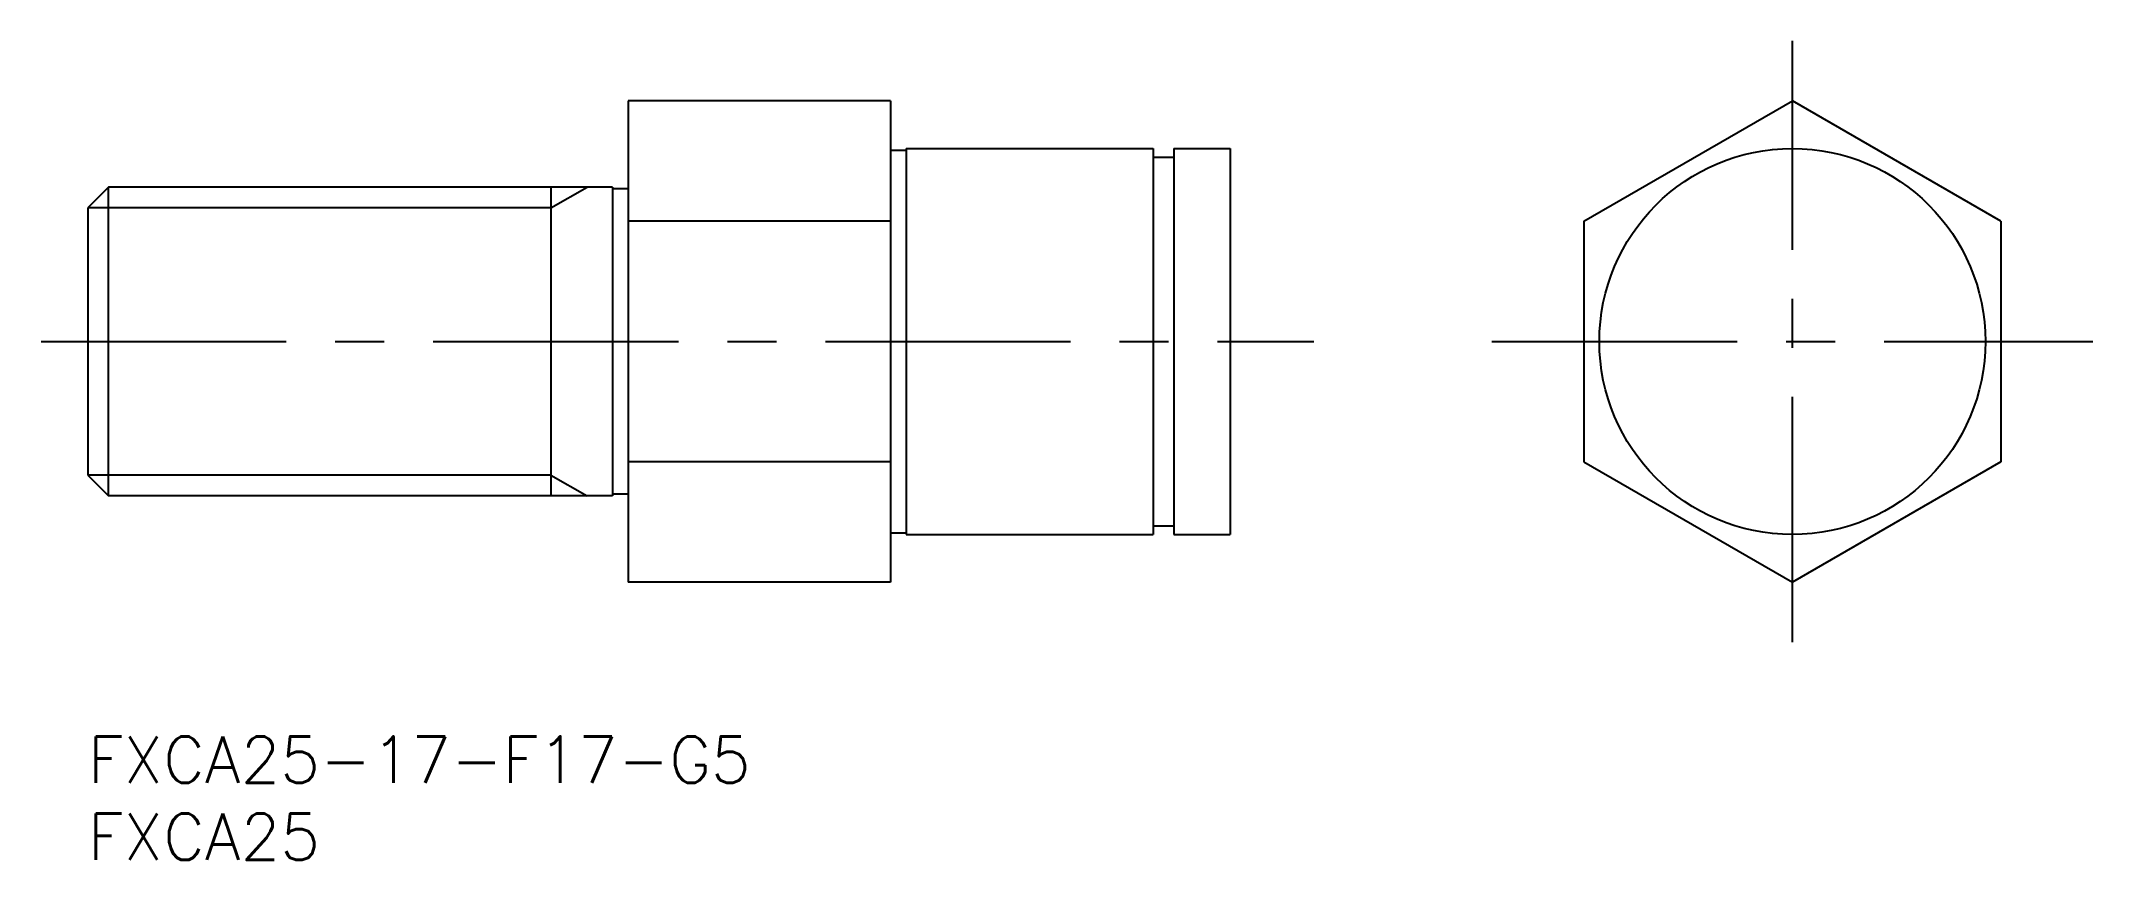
# Model space of a CAD drawing. Extents: x -3 to 130, y -8 to 45.
import ezdxf

# ---------------------------------------------------------------- set-up
doc = ezdxf.new("R2010")
doc.units = 0
doc.header["$LTSCALE"] = 0.5
doc.linetypes.add('CENTER', pattern=[50.8, 31.75, -6.35, 6.35, -6.35])
for name, color, linetype in [('MSM_CENTER', 1, 'CENTER'), ('MSM_CONTINUOUS', 7, 'CONTINUOUS'), ('MSM_NARROW', 5, 'CONTINUOUS'), ('MSM_PART_NUMBER', 7, 'CONTINUOUS')]:
    doc.layers.add(name, color=color, linetype=linetype)
doc.styles.get("Standard").update_dxf_attribs({"font": 'txt.shx', "height": 3, "bigfont": 'bigfont.shx'})

# ---------------------------------------------------------------- blocks, each defined once
blk = doc.blocks.new('*U8')
at = {"layer": 'MSM_PART_NUMBER'}
blk.add_text('FXCA25-17-F17-G5', height=3, dxfattribs=at).set_placement((0, -3))
blk = doc.blocks.new('*U9')
at = {"layer": 'MSM_PART_NUMBER'}
blk.add_text('FXCA25', height=3, dxfattribs=at).set_placement((0, -8))

msp = doc.modelspace()

# ---------------------------------------------------------------- linework, layer by layer
at = {"layer": 'MSM_CENTER'}
for p, q in [((110.41, 6.12), (110.41, 45.06)), ((-3.02, 25.59), (79.41, 25.59)), ((90.95, 25.59), (129.88, 25.59))]:
    msp.add_line(p, q, dxfattribs=at)
at = {"layer": 'MSM_CONTINUOUS'}
for p, q in [((35, 41.18), (35, 10)), ((52, 41.18), (35, 41.18)), ((52, 41.18), (52, 10)), ((96.91, 33.38), (110.41, 41.18)), ((123.91, 33.38), (110.41, 41.18)), ((52, 37.99), (53, 37.99)), ((53, 38.09), (69, 38.09)), ((53, 38.09), (53, 13.09)), ((69, 38.09), (69, 13.09)), ((69, 37.54), (70.35, 37.54)), ((70.35, 38.09), (70.35, 13.09)), ((70.35, 38.09), (74, 38.09)), ((74, 38.09), (74, 13.09)), ((1.35, 35.59), (0, 34.24)), ((1.35, 15.59), (1.35, 35.59)), ((34, 35.59), (1.35, 35.59)), ((30, 35.59), (30, 15.59)), ((34, 35.59), (34, 15.59)), ((35, 35.49), (34, 35.49)), ((0, 34.24), (0, 16.94)), ((52, 33.38), (35, 33.38)), ((96.91, 33.38), (96.91, 17.79)), ((123.91, 33.38), (123.91, 17.79)), ((52, 17.79), (35, 17.79)), ((96.91, 17.79), (110.41, 10)), ((123.91, 17.79), (110.41, 10)), ((0, 16.94), (1.35, 15.59)), ((34, 15.59), (1.35, 15.59)), ((35, 15.69), (34, 15.69)), ((69, 13.64), (70.35, 13.64)), ((52, 13.19), (53, 13.19)), ((53, 13.09), (69, 13.09)), ((70.35, 13.09), (74, 13.09)), ((52, 10), (35, 10))]:
    msp.add_line(p, q, dxfattribs=at)
msp.add_circle((110.41, 25.59), 12.5, dxfattribs=at)
at = {"layer": 'MSM_NARROW'}
for p, q in [((30, 34.24), (32.34, 35.59)), ((30, 34.24), (0, 34.24)), ((30, 16.94), (0, 16.94)), ((30, 16.94), (32.34, 15.59))]:
    msp.add_line(p, q, dxfattribs=at)

# ---------------------------------------------------------------- block references
at = {"layer": 'MSM_CONTINUOUS'}
for name in ['*U8', '*U9']:
    msp.add_blockref(name, (0, 0), dxfattribs=at)

doc.saveas('drawing.dxf')
